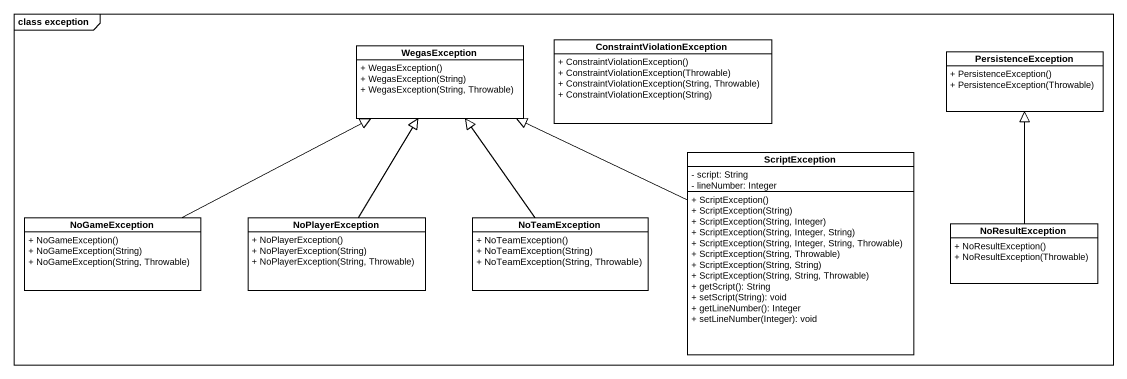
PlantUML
@startuml
mainframe class exception
hide circle
hide empty members
skinparam classAttributeIconSize 0
class WegasException {
  + WegasException()
  + WegasException(String)
  + WegasException(String, Throwable)
}
class ConstraintViolationException {
  + ConstraintViolationException()
  + ConstraintViolationException(Throwable)
  + ConstraintViolationException(String, Throwable)
  + ConstraintViolationException(String)
}
class PersistenceException {
  + PersistenceException()
  + PersistenceException(Throwable)
}
class ScriptException {
  - script: String
  - lineNumber: Integer
  + ScriptException()
  + ScriptException(String)
  + ScriptException(String, Integer)
  + ScriptException(String, Integer, String)
  + ScriptException(String, Integer, String, Throwable)
  + ScriptException(String, Throwable)
  + ScriptException(String, String)
  + ScriptException(String, String, Throwable)
  + getScript(): String
  + setScript(String): void
  + getLineNumber(): Integer
  + setLineNumber(Integer): void
}
class NoGameException {
  + NoGameException()
  + NoGameException(String)
  + NoGameException(String, Throwable)
}
class NoPlayerException {
  + NoPlayerException()
  + NoPlayerException(String)
  + NoPlayerException(String, Throwable)
}
class NoTeamException {
  + NoTeamException()
  + NoTeamException(String)
  + NoTeamException(String, Throwable)
}
class NoResultException {
  + NoResultException()
  + NoResultException(Throwable)
}
ScriptException -left-|> WegasException
NoGameException -right-|> WegasException
NoPlayerException -up-|> WegasException
NoTeamException -up-|> WegasException
NoResultException -up-|> PersistenceException
@enduml
